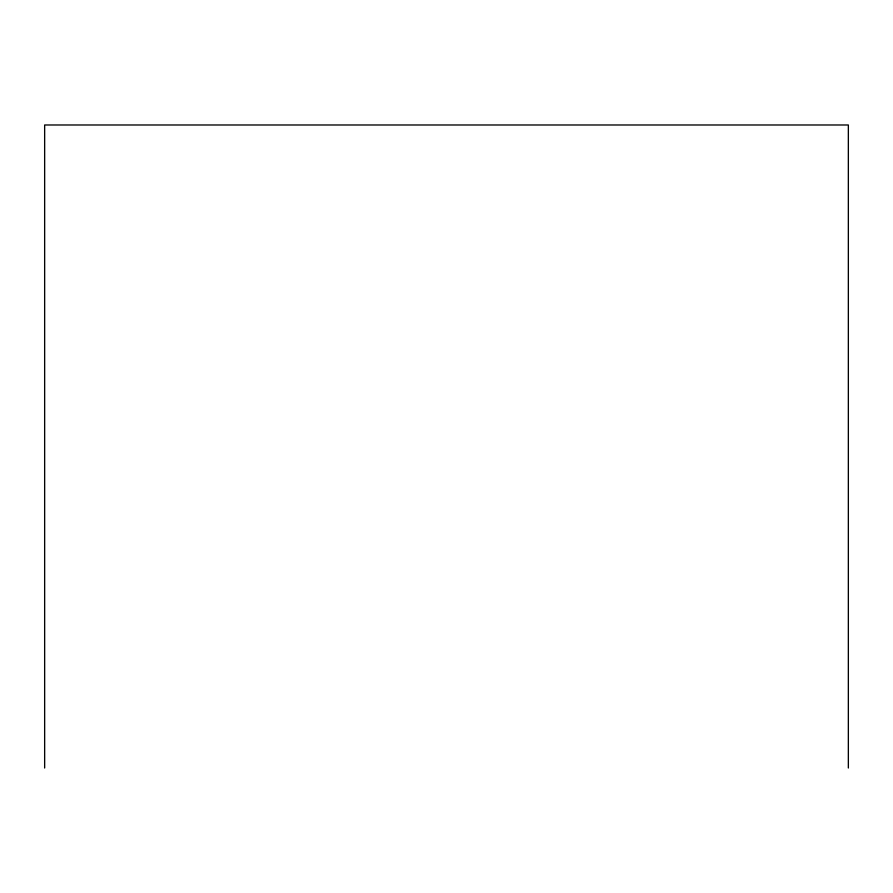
<?xml version="1.0" encoding="UTF-8"?>
<svg xmlns="http://www.w3.org/2000/svg" width="893" height="893" viewBox="0 0 893 893"><rect width="100%" height="100%" fill="white"/><g stroke="black" fill="none" stroke-linecap="round" stroke-linejoin="round"><path stroke-width="1.34" d="M848.35 768.013L848.35 124.987L44.65 124.987L44.65 768.013"/></g></svg>
